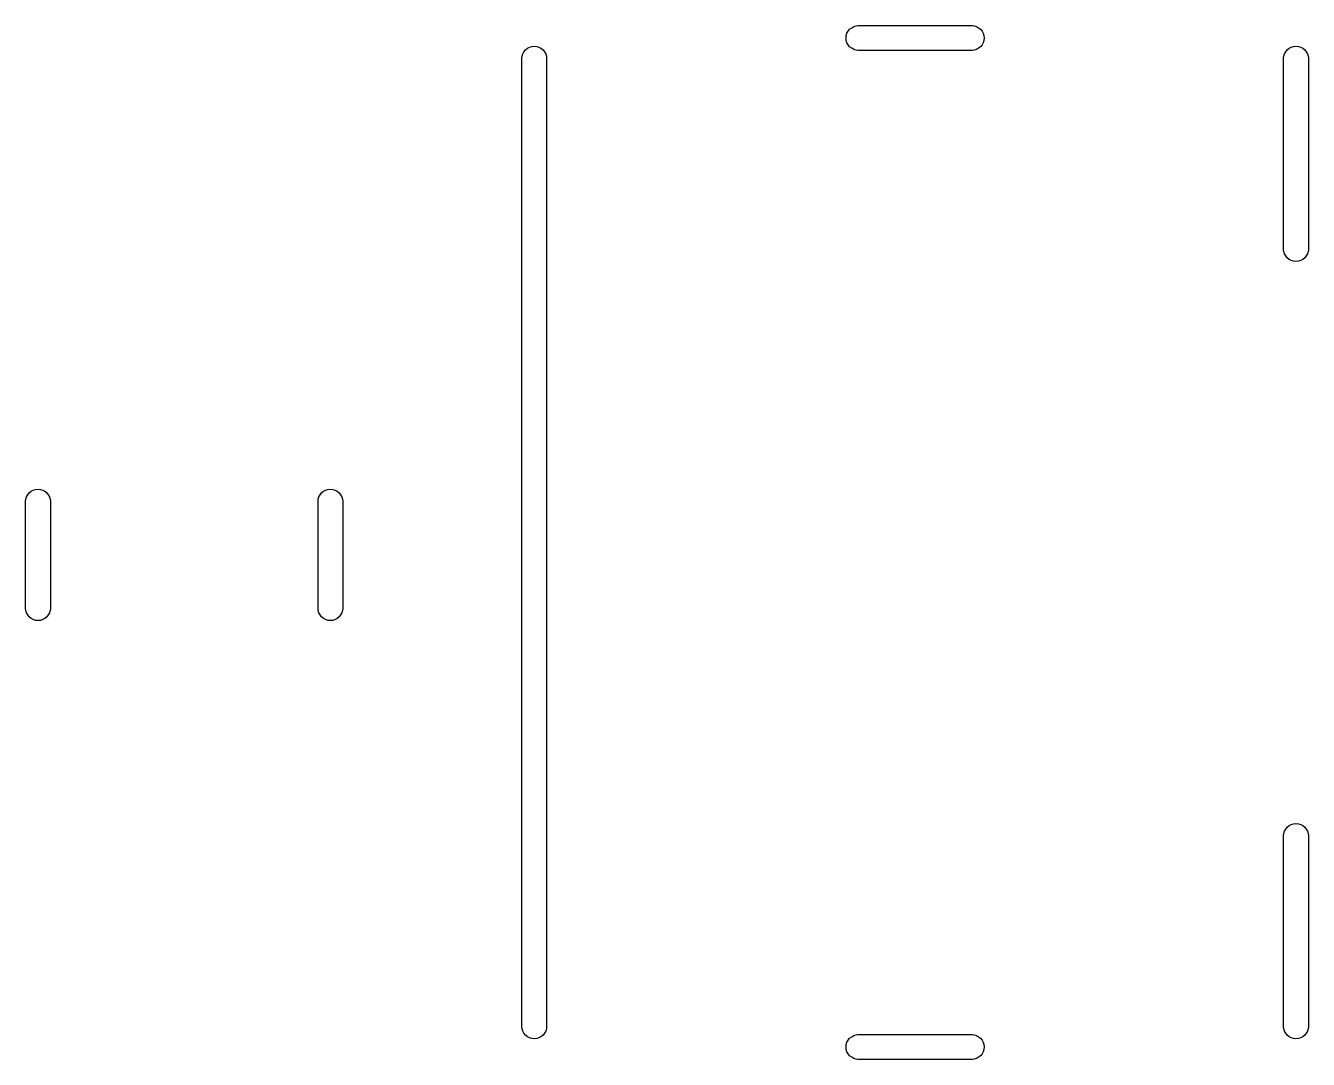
# Model space of a CAD drawing. Extents: x 195.1 to 235.6, y -142.5 to -103.4.
# Drawn here: x 229.33 to 235.56, y -115.1 to -110.08 of the extents above; entities that cross this region are included whole.
import ezdxf

# ---------------------------------------------------------------- set-up
doc = ezdxf.new("R2010")
doc.units = 0
doc.layers.add('BLACK', color=7, linetype='CONTINUOUS')

msp = doc.modelspace()

# ---------------------------------------------------------------- linework, layer by layer
at = {"layer": 'BLACK', "linetype": 'CONTINUOUS'}
for p, q in [((233.342, -110.09), (233.352, -110.084)), ((233.352, -110.084), (233.363, -110.081)), ((233.363, -110.081), (233.372, -110.08)), ((233.372, -110.08), (233.928, -110.08)), ((233.928, -110.08), (233.937, -110.081)), ((233.937, -110.081), (233.948, -110.084)), ((233.948, -110.084), (233.958, -110.09)), ((233.315, -110.14), (233.316, -110.128)), ((233.316, -110.152), (233.315, -110.14)), ((233.316, -110.128), (233.319, -110.117)), ((233.319, -110.117), (233.325, -110.107)), ((233.325, -110.107), (233.332, -110.097)), ((233.332, -110.097), (233.342, -110.09)), ((233.958, -110.09), (233.968, -110.097)), ((233.968, -110.097), (233.975, -110.107)), ((233.975, -110.107), (233.981, -110.117)), ((233.981, -110.117), (233.984, -110.128)), ((233.984, -110.128), (233.985, -110.14)), ((233.985, -110.14), (233.984, -110.152)), ((231.744, -110.217), (231.75, -110.207)), ((231.75, -110.207), (231.757, -110.197)), ((231.757, -110.197), (231.767, -110.19)), ((231.767, -110.19), (231.777, -110.184)), ((231.777, -110.184), (231.788, -110.181)), ((231.788, -110.181), (231.8, -110.18)), ((231.8, -110.18), (231.812, -110.181)), ((231.812, -110.181), (231.823, -110.184)), ((231.823, -110.184), (231.833, -110.19)), ((231.833, -110.19), (231.843, -110.197)), ((231.843, -110.197), (231.85, -110.207)), ((231.85, -110.207), (231.856, -110.217)), ((233.319, -110.163), (233.316, -110.152)), ((233.325, -110.173), (233.319, -110.163)), ((233.332, -110.183), (233.325, -110.173)), ((233.342, -110.19), (233.332, -110.183)), ((233.352, -110.196), (233.342, -110.19)), ((233.363, -110.199), (233.352, -110.196)), ((233.372, -110.2), (233.363, -110.199)), ((233.928, -110.2), (233.372, -110.2)), ((233.937, -110.199), (233.928, -110.2)), ((233.948, -110.196), (233.937, -110.199)), ((233.958, -110.19), (233.948, -110.196)), ((233.968, -110.183), (233.958, -110.19)), ((233.975, -110.173), (233.968, -110.183)), ((233.981, -110.163), (233.975, -110.173)), ((233.984, -110.152), (233.981, -110.163)), ((235.444, -110.217), (235.45, -110.207)), ((235.45, -110.207), (235.457, -110.197)), ((235.457, -110.197), (235.467, -110.19)), ((235.467, -110.19), (235.477, -110.184)), ((235.477, -110.184), (235.488, -110.181)), ((235.488, -110.181), (235.5, -110.18)), ((235.5, -110.18), (235.512, -110.181)), ((235.512, -110.181), (235.523, -110.184)), ((235.523, -110.184), (235.533, -110.19)), ((235.533, -110.19), (235.543, -110.197)), ((235.543, -110.197), (235.55, -110.207)), ((235.55, -110.207), (235.556, -110.217)), ((231.74, -110.237), (231.741, -110.228)), ((231.74, -114.943), (231.74, -110.237)), ((231.741, -110.228), (231.744, -110.217)), ((231.856, -110.217), (231.859, -110.228)), ((231.859, -110.228), (231.86, -110.237)), ((231.86, -110.237), (231.86, -114.943)), ((235.44, -110.237), (235.441, -110.228)), ((235.44, -111.168), (235.44, -110.237)), ((235.441, -110.228), (235.444, -110.217)), ((235.556, -110.217), (235.559, -110.228)), ((235.559, -110.228), (235.56, -110.237)), ((235.56, -110.237), (235.56, -111.168)), ((235.441, -111.177), (235.44, -111.168)), ((235.444, -111.188), (235.441, -111.177)), ((235.45, -111.198), (235.444, -111.188)), ((235.457, -111.208), (235.45, -111.198)), ((235.55, -111.198), (235.543, -111.208)), ((235.556, -111.188), (235.55, -111.198)), ((235.559, -111.177), (235.556, -111.188)), ((235.56, -111.168), (235.559, -111.177)), ((235.467, -111.215), (235.457, -111.208)), ((235.477, -111.221), (235.467, -111.215)), ((235.488, -111.224), (235.477, -111.221)), ((235.5, -111.225), (235.488, -111.224)), ((235.512, -111.224), (235.5, -111.225)), ((235.523, -111.221), (235.512, -111.224)), ((235.533, -111.215), (235.523, -111.221)), ((235.543, -111.208), (235.533, -111.215)), ((229.33, -112.388), (229.331, -112.38)), ((229.33, -112.912), (229.33, -112.388)), ((229.331, -112.38), (229.334, -112.368)), ((229.334, -112.368), (229.34, -112.358)), ((229.34, -112.358), (229.347, -112.349)), ((229.347, -112.349), (229.357, -112.341)), ((229.357, -112.341), (229.367, -112.336)), ((229.367, -112.336), (229.378, -112.332)), ((229.378, -112.332), (229.39, -112.331)), ((229.39, -112.331), (229.402, -112.332)), ((229.402, -112.332), (229.413, -112.336)), ((229.413, -112.336), (229.423, -112.341)), ((229.423, -112.341), (229.433, -112.349)), ((229.433, -112.349), (229.44, -112.358)), ((229.44, -112.358), (229.446, -112.368)), ((229.446, -112.368), (229.449, -112.38)), ((229.449, -112.38), (229.45, -112.388)), ((229.45, -112.388), (229.45, -112.912)), ((230.75, -112.388), (230.751, -112.38)), ((230.75, -112.912), (230.75, -112.388)), ((230.751, -112.38), (230.754, -112.368)), ((230.754, -112.368), (230.76, -112.358)), ((230.76, -112.358), (230.767, -112.349)), ((230.767, -112.349), (230.777, -112.341)), ((230.777, -112.341), (230.787, -112.336)), ((230.787, -112.336), (230.798, -112.332)), ((230.798, -112.332), (230.81, -112.331)), ((230.81, -112.331), (230.822, -112.332)), ((230.822, -112.332), (230.833, -112.336)), ((230.833, -112.336), (230.843, -112.341)), ((230.843, -112.341), (230.853, -112.349)), ((230.853, -112.349), (230.86, -112.358)), ((230.86, -112.358), (230.866, -112.368)), ((230.866, -112.368), (230.869, -112.38)), ((230.869, -112.38), (230.87, -112.388)), ((230.87, -112.388), (230.87, -112.912)), ((229.331, -112.92), (229.33, -112.912)), ((229.334, -112.932), (229.331, -112.92)), ((229.34, -112.942), (229.334, -112.932)), ((229.347, -112.951), (229.34, -112.942)), ((229.44, -112.942), (229.433, -112.951)), ((229.446, -112.932), (229.44, -112.942)), ((229.449, -112.92), (229.446, -112.932)), ((229.45, -112.912), (229.449, -112.92)), ((230.751, -112.92), (230.75, -112.912)), ((230.754, -112.932), (230.751, -112.92)), ((230.76, -112.942), (230.754, -112.932)), ((230.767, -112.951), (230.76, -112.942)), ((230.86, -112.942), (230.853, -112.951)), ((230.866, -112.932), (230.86, -112.942)), ((230.869, -112.92), (230.866, -112.932)), ((230.87, -112.912), (230.869, -112.92)), ((229.357, -112.959), (229.347, -112.951)), ((229.367, -112.964), (229.357, -112.959)), ((229.378, -112.968), (229.367, -112.964)), ((229.39, -112.969), (229.378, -112.968)), ((229.402, -112.968), (229.39, -112.969)), ((229.413, -112.964), (229.402, -112.968)), ((229.423, -112.959), (229.413, -112.964)), ((229.433, -112.951), (229.423, -112.959)), ((230.777, -112.959), (230.767, -112.951)), ((230.787, -112.964), (230.777, -112.959)), ((230.798, -112.968), (230.787, -112.964)), ((230.81, -112.969), (230.798, -112.968)), ((230.822, -112.968), (230.81, -112.969)), ((230.833, -112.964), (230.822, -112.968)), ((230.843, -112.959), (230.833, -112.964)), ((230.853, -112.951), (230.843, -112.959)), ((235.44, -114.012), (235.441, -114.003)), ((235.441, -114.003), (235.444, -113.992)), ((235.444, -113.992), (235.45, -113.982)), ((235.45, -113.982), (235.457, -113.972)), ((235.457, -113.972), (235.467, -113.965)), ((235.467, -113.965), (235.477, -113.959)), ((235.477, -113.959), (235.488, -113.956)), ((235.488, -113.956), (235.5, -113.955)), ((235.5, -113.955), (235.512, -113.956)), ((235.512, -113.956), (235.523, -113.959)), ((235.523, -113.959), (235.533, -113.965)), ((235.533, -113.965), (235.543, -113.972)), ((235.543, -113.972), (235.55, -113.982)), ((235.55, -113.982), (235.556, -113.992)), ((235.556, -113.992), (235.559, -114.003)), ((235.559, -114.003), (235.56, -114.012)), ((235.44, -114.943), (235.44, -114.012)), ((235.56, -114.012), (235.56, -114.943)), ((231.741, -114.952), (231.74, -114.943)), ((231.86, -114.943), (231.859, -114.952)), ((235.441, -114.952), (235.44, -114.943)), ((235.56, -114.943), (235.559, -114.952)), ((231.744, -114.963), (231.741, -114.952)), ((231.75, -114.973), (231.744, -114.963)), ((231.757, -114.983), (231.75, -114.973)), ((231.767, -114.99), (231.757, -114.983)), ((231.777, -114.996), (231.767, -114.99)), ((231.788, -114.999), (231.777, -114.996)), ((231.8, -115), (231.788, -114.999)), ((231.812, -114.999), (231.8, -115)), ((231.823, -114.996), (231.812, -114.999)), ((231.833, -114.99), (231.823, -114.996)), ((231.843, -114.983), (231.833, -114.99)), ((231.85, -114.973), (231.843, -114.983)), ((231.856, -114.963), (231.85, -114.973)), ((231.859, -114.952), (231.856, -114.963)), ((233.325, -115.007), (233.332, -114.997)), ((233.332, -114.997), (233.342, -114.99)), ((233.342, -114.99), (233.352, -114.984)), ((233.352, -114.984), (233.363, -114.981)), ((233.363, -114.981), (233.372, -114.98)), ((233.372, -114.98), (233.928, -114.98)), ((233.928, -114.98), (233.937, -114.981)), ((233.937, -114.981), (233.948, -114.984)), ((233.948, -114.984), (233.958, -114.99)), ((233.958, -114.99), (233.968, -114.997)), ((233.968, -114.997), (233.975, -115.007)), ((235.444, -114.963), (235.441, -114.952)), ((235.45, -114.973), (235.444, -114.963)), ((235.457, -114.983), (235.45, -114.973)), ((235.467, -114.99), (235.457, -114.983)), ((235.477, -114.996), (235.467, -114.99)), ((235.488, -114.999), (235.477, -114.996)), ((235.5, -115), (235.488, -114.999)), ((235.512, -114.999), (235.5, -115)), ((235.523, -114.996), (235.512, -114.999)), ((235.533, -114.99), (235.523, -114.996)), ((235.543, -114.983), (235.533, -114.99)), ((235.55, -114.973), (235.543, -114.983)), ((235.556, -114.963), (235.55, -114.973)), ((235.559, -114.952), (235.556, -114.963)), ((233.315, -115.04), (233.316, -115.028)), ((233.316, -115.052), (233.315, -115.04)), ((233.316, -115.028), (233.319, -115.017)), ((233.319, -115.063), (233.316, -115.052)), ((233.319, -115.017), (233.325, -115.007)), ((233.325, -115.073), (233.319, -115.063)), ((233.975, -115.007), (233.981, -115.017)), ((233.981, -115.063), (233.975, -115.073)), ((233.981, -115.017), (233.984, -115.028)), ((233.984, -115.052), (233.981, -115.063)), ((233.984, -115.028), (233.985, -115.04)), ((233.985, -115.04), (233.984, -115.052)), ((233.332, -115.083), (233.325, -115.073)), ((233.342, -115.09), (233.332, -115.083)), ((233.352, -115.096), (233.342, -115.09)), ((233.363, -115.099), (233.352, -115.096)), ((233.372, -115.1), (233.363, -115.099)), ((233.928, -115.1), (233.372, -115.1)), ((233.937, -115.099), (233.928, -115.1)), ((233.948, -115.096), (233.937, -115.099)), ((233.958, -115.09), (233.948, -115.096)), ((233.968, -115.083), (233.958, -115.09)), ((233.975, -115.073), (233.968, -115.083))]:
    msp.add_line(p, q, dxfattribs=at)

doc.saveas('drawing.dxf')
